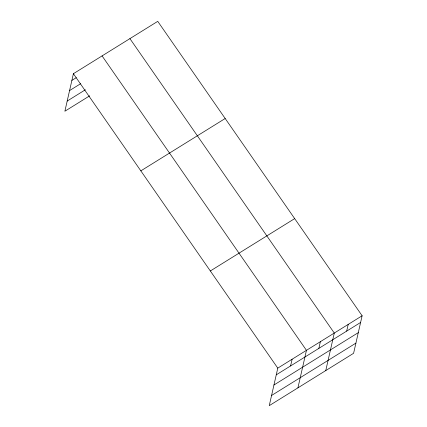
<?xml version="1.0" encoding="UTF-8"?>
<svg xmlns="http://www.w3.org/2000/svg" width="427" height="427" viewBox="0 0 427 427"><rect width="100%" height="100%" fill="white"/><g stroke="black" fill="none" stroke-linecap="round" stroke-linejoin="round"><path stroke-width="0.64" d="M362.123 315.772L277.78 368.127L269.256 405.65L353.599 353.294L362.123 315.772L157.744 21.35L73.401 73.706L64.877 111.228L89.691 95.824M290.595 365.928L292.116 359.23M297.929 387.849L306.458 350.327L102.08 55.905M318.852 348.389L320.373 341.685M325.764 370.572L334.288 333.049L129.915 38.627M346.687 331.112L348.208 324.408M71.88 80.409L76.289 77.671M69.569 90.583L80.596 83.735M67.188 101.06L85.384 89.761M140.846 170.864L225.189 118.509M210.335 270.969L294.678 218.613M276.253 374.831L360.601 322.47M273.947 384.999L358.29 332.644M271.561 395.477L355.91 343.121M73.401 73.706L277.78 368.127"/></g></svg>
